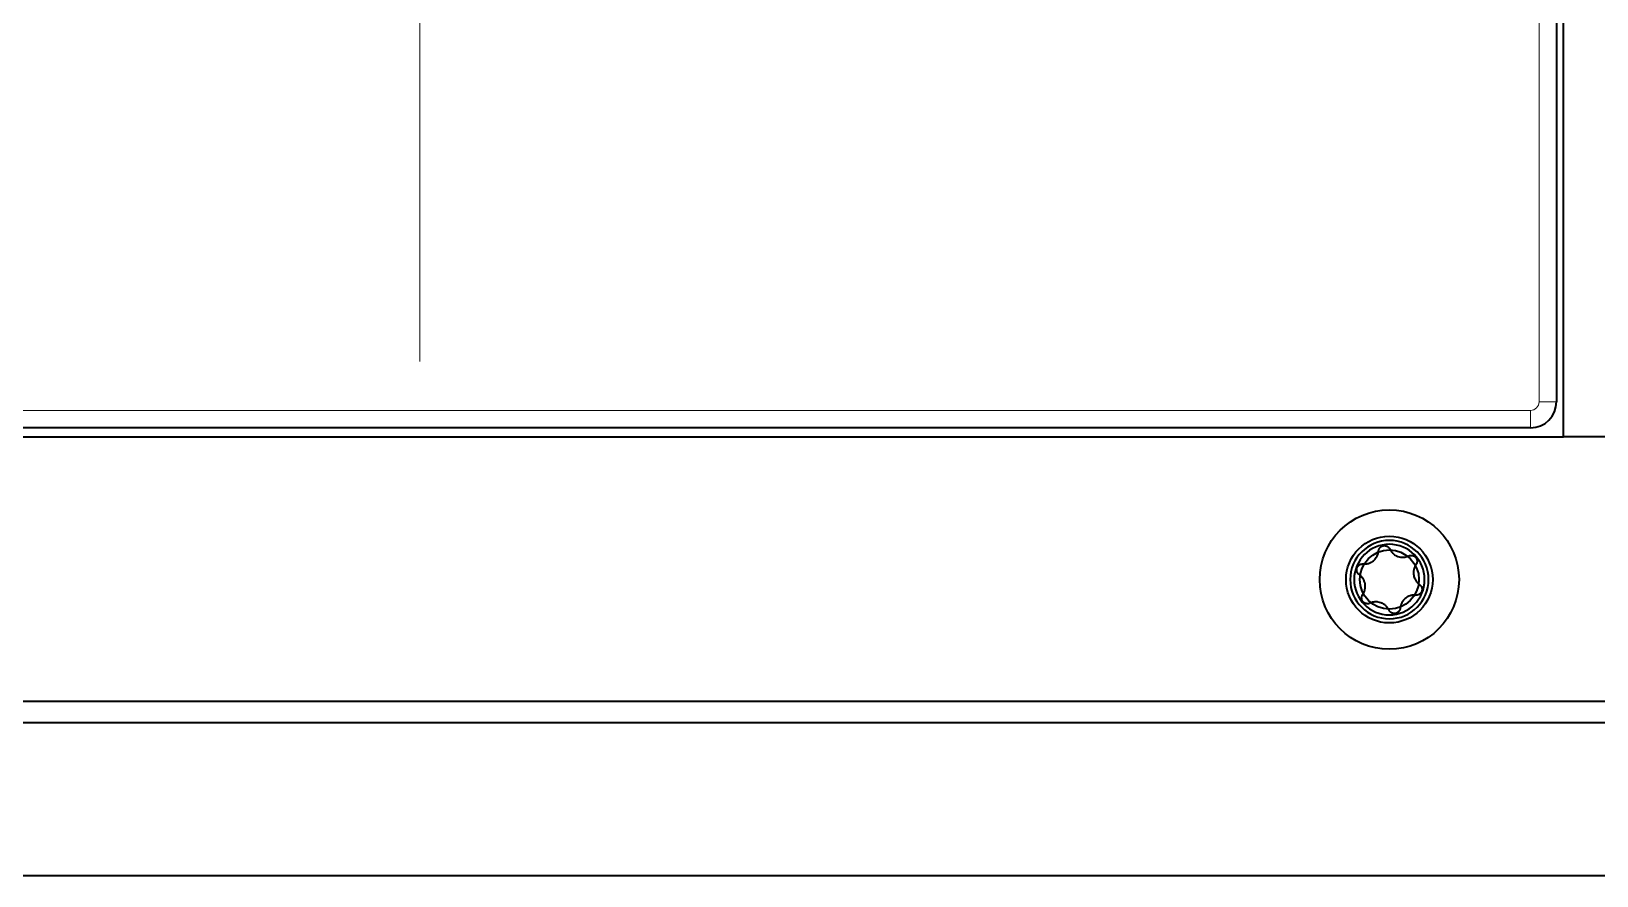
# Model space of a CAD drawing. Extents: x -760 to 4209, y 5795 to 10697.
# Drawn here: x -623.5 to -533.6, y 7999.4 to 8047.9 of the extents above; entities that cross this region are included whole.
import ezdxf

# ---------------------------------------------------------------- set-up
doc = ezdxf.new("R2010")
doc.units = 0
doc.header["$LTSCALE"] = 5
doc.layers.get('0').update_dxf_attribs({"linetype": 'CONTINUOUS', "lineweight": 0})
doc.layers.add('1', color=7, linetype='CONTINUOUS', true_color=0xffffff)
doc.layers.add('ORTHO$15', color=7, linetype='CONTINUOUS', true_color=0xffffff)

msp = doc.modelspace()

# ---------------------------------------------------------------- linework, layer by layer
at = {"color": 3}
msp.add_line((-601.142, 8128.928), (-601.142, 8028.928), dxfattribs=at)
at = {"layer": '1', "color": 7, "linetype": 'Continuous', "lineweight": 13}
for p, q in [((-536.865, 8026.615), (-536.865, 8101.547)), ((-633.829, 8026.115), (-537.365, 8026.115)), ((-537.365, 8025.115), (-537.365, 8026.115)), ((-535.865, 8026.615), (-536.865, 8026.615))]:
    msp.add_line(p, q, dxfattribs=at)
at = {"layer": '1', "color": 7, "linetype": 'Continuous', "lineweight": 35}
for p, q in [((-535.865, 8101.547), (-535.865, 8026.615)), ((-537.365, 8025.115), (-633.829, 8025.115))]:
    msp.add_line(p, q, dxfattribs=at)
at = {"layer": '1', "color": 7, "linetype": 'Continuous', "lineweight": 13}
msp.add_ellipse((-537.365, 8026.615), major_axis=(0.354, -0.354), ratio=0.999695, start_param=5.497939, end_param=7.068431, dxfattribs=at)
at = {"layer": '1', "color": 7, "linetype": 'Continuous', "lineweight": 35}
msp.add_ellipse((-537.365, 8026.615), major_axis=(1.061, 1.061), ratio=0.999899, start_param=3.927143, end_param=5.497635, dxfattribs=at)
at = {"layer": 'ORTHO$15', "color": 7, "linetype": 'Continuous', "lineweight": 35, "extrusion": (0, 1, 0)}
for p, q in [((-535.465, 8024.602), (-535.465, 8092.598)), ((-711.756, 8024.602), (-535.46, 8024.602)), ((-533.665, 8024.602), (-535.465, 8024.602)), ((-525.765, 8024.602), (-533.665, 8024.602)), ((-12.558, 8009.402), (-756.465, 8009.402)), ((-691.815, 8008.202), (-8.08, 8008.202)), ((34.885, 7999.402), (-691.815, 7999.402))]:
    msp.add_line(p, q, dxfattribs=at)
at = {"layer": 'ORTHO$15', "color": 7, "linetype": 'Continuous', "lineweight": 35}
for radius in [4, 2.49, 1.7]:
    msp.add_circle((-545.465, 8016.402), radius, dxfattribs=at)
at = {"layer": 'ORTHO$15', "color": 7, "linetype": 'Continuous', "lineweight": 35, "extrusion": (0, 0, -1)}
for radius in [2.25, 2.025]:
    msp.add_circle((545.465, 8016.402), radius, dxfattribs=at)
at = {"layer": 'ORTHO$15', "color": 7, "linetype": 'Continuous', "lineweight": 35}
for points, knots in [([(-546.975, 8017.298), (-546.922, 8017.293), (-546.869, 8017.294), (-546.79, 8017.302), (-546.764, 8017.306), (-546.724, 8017.315), (-546.711, 8017.318), (-546.685, 8017.324), (-546.672, 8017.328), (-546.608, 8017.348), (-546.559, 8017.369), (-546.499, 8017.402), (-546.487, 8017.408), (-546.464, 8017.422), (-546.453, 8017.43), (-546.419, 8017.453), (-546.397, 8017.47), (-546.334, 8017.523), (-546.296, 8017.561), (-546.245, 8017.625), (-546.229, 8017.647), (-546.207, 8017.681), (-546.2, 8017.692), (-546.186, 8017.716), (-546.18, 8017.728), (-546.149, 8017.787), (-546.129, 8017.837), (-546.107, 8017.914), (-546.1, 8017.94), (-546.091, 8017.993), (-546.087, 8018.019), (-546.085, 8018.046)], [0, 0, 0, 0, 0.125, 0.125, 0.1875, 0.1875, 0.21875, 0.21875, 0.25, 0.25, 0.375, 0.375, 0.40625, 0.40625, 0.4375, 0.4375, 0.5, 0.5, 0.625, 0.625, 0.6875, 0.6875, 0.71875, 0.71875, 0.75, 0.75, 0.875, 0.875, 0.9375, 0.9375, 1, 1, 1, 1]), ([(-546.085, 8018.046), (-546.083, 8018.064), (-546.077, 8018.099), (-546.065, 8018.133), (-546.054, 8018.159), (-546.05, 8018.167), (-546.042, 8018.183), (-546.037, 8018.191), (-546.022, 8018.214), (-546.011, 8018.228), (-545.992, 8018.249), (-545.986, 8018.255), (-545.972, 8018.268), (-545.965, 8018.274), (-545.944, 8018.291), (-545.929, 8018.301), (-545.904, 8018.314), (-545.896, 8018.319), (-545.879, 8018.326), (-545.87, 8018.33), (-545.844, 8018.339), (-545.826, 8018.344), (-545.799, 8018.349), (-545.79, 8018.35), (-545.771, 8018.352), (-545.762, 8018.352), (-545.734, 8018.352), (-545.716, 8018.351), (-545.688, 8018.347), (-545.679, 8018.345), (-545.661, 8018.34), (-545.652, 8018.338), (-545.626, 8018.329), (-545.609, 8018.322), (-545.585, 8018.309), (-545.577, 8018.305), (-545.561, 8018.295), (-545.554, 8018.29), (-545.532, 8018.273), (-545.518, 8018.261), (-545.499, 8018.241), (-545.493, 8018.234), (-545.482, 8018.22), (-545.476, 8018.213), (-545.461, 8018.191), (-545.452, 8018.175), (-545.444, 8018.158)], [0, 0, 0, 0, 0.0625, 0.125, 0.125, 0.15625, 0.15625, 0.1875, 0.1875, 0.25, 0.25, 0.28125, 0.28125, 0.3125, 0.3125, 0.375, 0.375, 0.40625, 0.40625, 0.4375, 0.4375, 0.5, 0.5, 0.53125, 0.53125, 0.5625, 0.5625, 0.625, 0.625, 0.65625, 0.65625, 0.6875, 0.6875, 0.75, 0.75, 0.78125, 0.78125, 0.8125, 0.8125, 0.875, 0.875, 0.90625, 0.90625, 0.9375, 0.9375, 1, 1, 1, 1]), ([(-545.444, 8018.158), (-545.422, 8018.11), (-545.395, 8018.064), (-545.348, 8018), (-545.331, 8017.979), (-545.304, 8017.949), (-545.295, 8017.939), (-545.276, 8017.92), (-545.266, 8017.911), (-545.217, 8017.865), (-545.174, 8017.833), (-545.116, 8017.797), (-545.104, 8017.791), (-545.081, 8017.778), (-545.068, 8017.771), (-545.031, 8017.754), (-545.006, 8017.743), (-544.93, 8017.715), (-544.877, 8017.702), (-544.81, 8017.691), (-544.796, 8017.689), (-544.769, 8017.687), (-544.729, 8017.684), (-544.662, 8017.683), (-544.608, 8017.688), (-544.568, 8017.694), (-544.555, 8017.696), (-544.528, 8017.701), (-544.515, 8017.704), (-544.451, 8017.72), (-544.4, 8017.738), (-544.352, 8017.76)], [0, 0, 0, 0, 0.125, 0.125, 0.1875, 0.1875, 0.21875, 0.21875, 0.25, 0.25, 0.375, 0.375, 0.40625, 0.40625, 0.4375, 0.4375, 0.5, 0.5, 0.625, 0.625, 0.65625, 0.65625, 0.6875, 0.75, 0.8125, 0.8125, 0.84375, 0.84375, 0.875, 0.875, 1, 1, 1, 1]), ([(-547.198, 8016.687), (-547.213, 8016.697), (-547.24, 8016.72), (-547.264, 8016.748), (-547.281, 8016.77), (-547.286, 8016.777), (-547.295, 8016.793), (-547.3, 8016.801), (-547.312, 8016.825), (-547.319, 8016.842), (-547.328, 8016.868), (-547.33, 8016.877), (-547.334, 8016.895), (-547.336, 8016.904), (-547.34, 8016.931), (-547.341, 8016.95), (-547.341, 8016.977), (-547.34, 8016.987), (-547.338, 8017.005), (-547.337, 8017.014), (-547.332, 8017.042), (-547.327, 8017.06), (-547.318, 8017.086), (-547.314, 8017.094), (-547.306, 8017.111), (-547.302, 8017.12), (-547.289, 8017.144), (-547.278, 8017.159), (-547.261, 8017.181), (-547.255, 8017.188), (-547.242, 8017.201), (-547.235, 8017.208), (-547.221, 8017.22), (-547.214, 8017.226), (-547.199, 8017.237), (-547.192, 8017.242), (-547.169, 8017.257), (-547.152, 8017.265), (-547.127, 8017.276), (-547.118, 8017.279), (-547.101, 8017.285), (-547.092, 8017.287), (-547.066, 8017.294), (-547.048, 8017.297), (-547.021, 8017.299), (-547.012, 8017.299), (-546.994, 8017.299), (-546.984, 8017.299), (-546.975, 8017.298)], [0, 0, 0, 0, 0.0625, 0.125, 0.125, 0.15625, 0.15625, 0.1875, 0.1875, 0.25, 0.25, 0.28125, 0.28125, 0.3125, 0.3125, 0.375, 0.375, 0.40625, 0.40625, 0.4375, 0.4375, 0.5, 0.5, 0.53125, 0.53125, 0.5625, 0.5625, 0.625, 0.625, 0.65625, 0.65625, 0.6875, 0.6875, 0.71875, 0.71875, 0.75, 0.75, 0.8125, 0.8125, 0.84375, 0.84375, 0.875, 0.875, 0.9375, 0.9375, 0.96875, 0.96875, 1, 1, 1, 1]), ([(-544.352, 8017.76), (-544.335, 8017.768), (-544.301, 8017.781), (-544.266, 8017.788), (-544.239, 8017.791), (-544.229, 8017.791), (-544.211, 8017.792), (-544.202, 8017.792), (-544.175, 8017.79), (-544.157, 8017.788), (-544.13, 8017.782), (-544.121, 8017.78), (-544.103, 8017.775), (-544.094, 8017.771), (-544.069, 8017.761), (-544.052, 8017.753), (-544.028, 8017.739), (-544.021, 8017.734), (-544.006, 8017.723), (-543.998, 8017.717), (-543.977, 8017.699), (-543.964, 8017.686), (-543.946, 8017.665), (-543.94, 8017.657), (-543.93, 8017.642), (-543.925, 8017.634), (-543.911, 8017.611), (-543.903, 8017.594), (-543.892, 8017.568), (-543.889, 8017.559), (-543.884, 8017.541), (-543.882, 8017.532), (-543.876, 8017.505), (-543.874, 8017.487), (-543.873, 8017.46), (-543.873, 8017.45), (-543.874, 8017.432), (-543.875, 8017.423), (-543.878, 8017.396), (-543.882, 8017.378), (-543.889, 8017.352), (-543.892, 8017.343), (-543.899, 8017.326), (-543.902, 8017.318), (-543.914, 8017.293), (-543.923, 8017.278), (-543.934, 8017.263)], [0, 0, 0, 0, 0.0625, 0.125, 0.125, 0.15625, 0.15625, 0.1875, 0.1875, 0.25, 0.25, 0.28125, 0.28125, 0.3125, 0.3125, 0.375, 0.375, 0.40625, 0.40625, 0.4375, 0.4375, 0.5, 0.5, 0.53125, 0.53125, 0.5625, 0.5625, 0.625, 0.625, 0.65625, 0.65625, 0.6875, 0.6875, 0.75, 0.75, 0.78125, 0.78125, 0.8125, 0.8125, 0.875, 0.875, 0.90625, 0.90625, 0.9375, 0.9375, 1, 1, 1, 1]), ([(-543.934, 8017.262), (-543.964, 8017.219), (-543.99, 8017.172), (-544.022, 8017.1), (-544.032, 8017.075), (-544.045, 8017.037), (-544.049, 8017.024), (-544.056, 8016.998), (-544.059, 8016.984), (-544.074, 8016.919), (-544.08, 8016.865), (-544.082, 8016.798), (-544.082, 8016.784), (-544.081, 8016.757), (-544.081, 8016.743), (-544.078, 8016.702), (-544.074, 8016.675), (-544.06, 8016.595), (-544.046, 8016.543), (-544.021, 8016.479), (-544.016, 8016.467), (-544.004, 8016.442), (-543.987, 8016.405), (-543.954, 8016.347), (-543.922, 8016.303), (-543.897, 8016.271), (-543.889, 8016.261), (-543.871, 8016.241), (-543.862, 8016.231), (-543.816, 8016.183), (-543.776, 8016.148), (-543.732, 8016.117)], [0, 0, 0, 0, 0.125, 0.125, 0.1875, 0.1875, 0.21875, 0.21875, 0.25, 0.25, 0.375, 0.375, 0.40625, 0.40625, 0.4375, 0.4375, 0.5, 0.5, 0.625, 0.625, 0.65625, 0.65625, 0.6875, 0.75, 0.8125, 0.8125, 0.84375, 0.84375, 0.875, 0.875, 1, 1, 1, 1]), ([(-546.996, 8015.542), (-546.965, 8015.585), (-546.939, 8015.632), (-546.907, 8015.704), (-546.898, 8015.729), (-546.885, 8015.768), (-546.881, 8015.78), (-546.874, 8015.807), (-546.871, 8015.82), (-546.856, 8015.885), (-546.849, 8015.939), (-546.848, 8016.006), (-546.848, 8016.02), (-546.848, 8016.047), (-546.849, 8016.061), (-546.852, 8016.102), (-546.855, 8016.129), (-546.869, 8016.209), (-546.884, 8016.261), (-546.909, 8016.325), (-546.914, 8016.337), (-546.925, 8016.362), (-546.943, 8016.399), (-546.976, 8016.457), (-547.007, 8016.501), (-547.032, 8016.533), (-547.041, 8016.543), (-547.059, 8016.563), (-547.068, 8016.573), (-547.114, 8016.622), (-547.154, 8016.656), (-547.198, 8016.687)], [0, 0, 0, 0, 0.125, 0.125, 0.1875, 0.1875, 0.21875, 0.21875, 0.25, 0.25, 0.375, 0.375, 0.40625, 0.40625, 0.4375, 0.4375, 0.5, 0.5, 0.625, 0.625, 0.65625, 0.65625, 0.6875, 0.75, 0.8125, 0.8125, 0.84375, 0.84375, 0.875, 0.875, 1, 1, 1, 1]), ([(-546.578, 8015.044), (-546.594, 8015.036), (-546.628, 8015.023), (-546.664, 8015.016), (-546.691, 8015.013), (-546.7, 8015.013), (-546.719, 8015.012), (-546.728, 8015.012), (-546.755, 8015.014), (-546.773, 8015.016), (-546.8, 8015.022), (-546.809, 8015.024), (-546.827, 8015.029), (-546.835, 8015.033), (-546.861, 8015.043), (-546.877, 8015.051), (-546.901, 8015.065), (-546.909, 8015.07), (-546.924, 8015.081), (-546.931, 8015.087), (-546.953, 8015.105), (-546.966, 8015.118), (-546.983, 8015.139), (-546.989, 8015.147), (-547, 8015.162), (-547.005, 8015.17), (-547.019, 8015.194), (-547.027, 8015.21), (-547.037, 8015.236), (-547.04, 8015.245), (-547.045, 8015.263), (-547.048, 8015.272), (-547.053, 8015.299), (-547.055, 8015.317), (-547.057, 8015.345), (-547.057, 8015.354), (-547.056, 8015.372), (-547.055, 8015.381), (-547.052, 8015.408), (-547.048, 8015.426), (-547.04, 8015.453), (-547.037, 8015.461), (-547.031, 8015.478), (-547.027, 8015.487), (-547.015, 8015.511), (-547.006, 8015.527), (-546.996, 8015.542)], [0, 0, 0, 0, 0.0625, 0.125, 0.125, 0.15625, 0.15625, 0.1875, 0.1875, 0.25, 0.25, 0.28125, 0.28125, 0.3125, 0.3125, 0.375, 0.375, 0.40625, 0.40625, 0.4375, 0.4375, 0.5, 0.5, 0.53125, 0.53125, 0.5625, 0.5625, 0.625, 0.625, 0.65625, 0.65625, 0.6875, 0.6875, 0.75, 0.75, 0.78125, 0.78125, 0.8125, 0.8125, 0.875, 0.875, 0.90625, 0.90625, 0.9375, 0.9375, 1, 1, 1, 1]), ([(-543.955, 8015.506), (-544.008, 8015.511), (-544.061, 8015.51), (-544.14, 8015.502), (-544.166, 8015.497), (-544.218, 8015.487), (-544.245, 8015.48), (-544.322, 8015.456), (-544.371, 8015.435), (-544.431, 8015.402), (-544.442, 8015.396), (-544.466, 8015.381), (-544.477, 8015.374), (-544.511, 8015.351), (-544.533, 8015.334), (-544.596, 8015.281), (-544.634, 8015.243), (-544.684, 8015.179), (-544.7, 8015.157), (-544.722, 8015.123), (-544.73, 8015.112), (-544.743, 8015.088), (-544.75, 8015.076), (-544.781, 8015.017), (-544.8, 8014.967), (-544.823, 8014.89), (-544.829, 8014.864), (-544.839, 8014.812), (-544.843, 8014.785), (-544.845, 8014.759)], [0, 0, 0, 0, 0.125, 0.125, 0.1875, 0.1875, 0.25, 0.25, 0.375, 0.375, 0.40625, 0.40625, 0.4375, 0.4375, 0.5, 0.5, 0.625, 0.625, 0.6875, 0.6875, 0.71875, 0.71875, 0.75, 0.75, 0.875, 0.875, 0.9375, 0.9375, 1, 1, 1, 1]), ([(-543.732, 8016.117), (-543.717, 8016.107), (-543.689, 8016.084), (-543.666, 8016.057), (-543.649, 8016.035), (-543.644, 8016.027), (-543.634, 8016.011), (-543.63, 8016.004), (-543.617, 8015.979), (-543.61, 8015.962), (-543.602, 8015.936), (-543.599, 8015.927), (-543.595, 8015.909), (-543.594, 8015.9), (-543.59, 8015.873), (-543.588, 8015.854), (-543.589, 8015.827), (-543.589, 8015.817), (-543.591, 8015.799), (-543.593, 8015.79), (-543.598, 8015.762), (-543.602, 8015.744), (-543.612, 8015.718), (-543.615, 8015.71), (-543.623, 8015.693), (-543.627, 8015.684), (-543.641, 8015.66), (-543.651, 8015.645), (-543.669, 8015.623), (-543.675, 8015.616), (-543.688, 8015.603), (-543.695, 8015.596), (-543.708, 8015.584), (-543.716, 8015.578), (-543.73, 8015.567), (-543.738, 8015.562), (-543.761, 8015.547), (-543.777, 8015.539), (-543.803, 8015.528), (-543.811, 8015.525), (-543.829, 8015.519), (-543.838, 8015.516), (-543.864, 8015.51), (-543.882, 8015.507), (-543.909, 8015.505), (-543.918, 8015.505), (-543.936, 8015.505), (-543.945, 8015.505), (-543.955, 8015.506)], [0, 0, 0, 0, 0.0625, 0.125, 0.125, 0.15625, 0.15625, 0.1875, 0.1875, 0.25, 0.25, 0.28125, 0.28125, 0.3125, 0.3125, 0.375, 0.375, 0.40625, 0.40625, 0.4375, 0.4375, 0.5, 0.5, 0.53125, 0.53125, 0.5625, 0.5625, 0.625, 0.625, 0.65625, 0.65625, 0.6875, 0.6875, 0.71875, 0.71875, 0.75, 0.75, 0.8125, 0.8125, 0.84375, 0.84375, 0.875, 0.875, 0.9375, 0.9375, 0.96875, 0.96875, 1, 1, 1, 1]), ([(-545.485, 8014.646), (-545.508, 8014.694), (-545.535, 8014.74), (-545.582, 8014.804), (-545.599, 8014.825), (-545.625, 8014.855), (-545.635, 8014.865), (-545.654, 8014.884), (-545.663, 8014.893), (-545.713, 8014.939), (-545.756, 8014.971), (-545.813, 8015.007), (-545.825, 8015.013), (-545.849, 8015.026), (-545.861, 8015.033), (-545.898, 8015.051), (-545.924, 8015.061), (-546, 8015.089), (-546.052, 8015.102), (-546.12, 8015.113), (-546.134, 8015.115), (-546.161, 8015.117), (-546.201, 8015.12), (-546.268, 8015.121), (-546.322, 8015.116), (-546.362, 8015.11), (-546.375, 8015.108), (-546.401, 8015.102), (-546.415, 8015.1), (-546.479, 8015.084), (-546.53, 8015.066), (-546.578, 8015.044)], [0, 0, 0, 0, 0.125, 0.125, 0.1875, 0.1875, 0.21875, 0.21875, 0.25, 0.25, 0.375, 0.375, 0.40625, 0.40625, 0.4375, 0.4375, 0.5, 0.5, 0.625, 0.625, 0.65625, 0.65625, 0.6875, 0.75, 0.8125, 0.8125, 0.84375, 0.84375, 0.875, 0.875, 1, 1, 1, 1]), ([(-544.845, 8014.759), (-544.847, 8014.741), (-544.853, 8014.705), (-544.864, 8014.671), (-544.875, 8014.646), (-544.879, 8014.637), (-544.888, 8014.621), (-544.893, 8014.614), (-544.907, 8014.591), (-544.918, 8014.576), (-544.943, 8014.549), (-544.957, 8014.536), (-544.986, 8014.513), (-545.001, 8014.503), (-545.025, 8014.489), (-545.034, 8014.485), (-545.051, 8014.478), (-545.059, 8014.474), (-545.086, 8014.465), (-545.103, 8014.46), (-545.131, 8014.455), (-545.14, 8014.454), (-545.158, 8014.452), (-545.168, 8014.452), (-545.196, 8014.452), (-545.214, 8014.453), (-545.241, 8014.457), (-545.25, 8014.459), (-545.268, 8014.463), (-545.277, 8014.466), (-545.304, 8014.475), (-545.321, 8014.482), (-545.345, 8014.495), (-545.353, 8014.499), (-545.368, 8014.509), (-545.376, 8014.514), (-545.398, 8014.531), (-545.411, 8014.543), (-545.43, 8014.563), (-545.436, 8014.57), (-545.448, 8014.584), (-545.453, 8014.591), (-545.469, 8014.614), (-545.478, 8014.629), (-545.485, 8014.646)], [0, 0, 0, 0, 0.0625, 0.125, 0.125, 0.15625, 0.15625, 0.1875, 0.1875, 0.25, 0.25, 0.3125, 0.3125, 0.375, 0.375, 0.40625, 0.40625, 0.4375, 0.4375, 0.5, 0.5, 0.53125, 0.53125, 0.5625, 0.5625, 0.625, 0.625, 0.65625, 0.65625, 0.6875, 0.6875, 0.75, 0.75, 0.78125, 0.78125, 0.8125, 0.8125, 0.875, 0.875, 0.90625, 0.90625, 0.9375, 0.9375, 1, 1, 1, 1])]:
    msp.add_open_spline(points, degree=3, knots=knots, dxfattribs=at)

doc.saveas('drawing.dxf')
